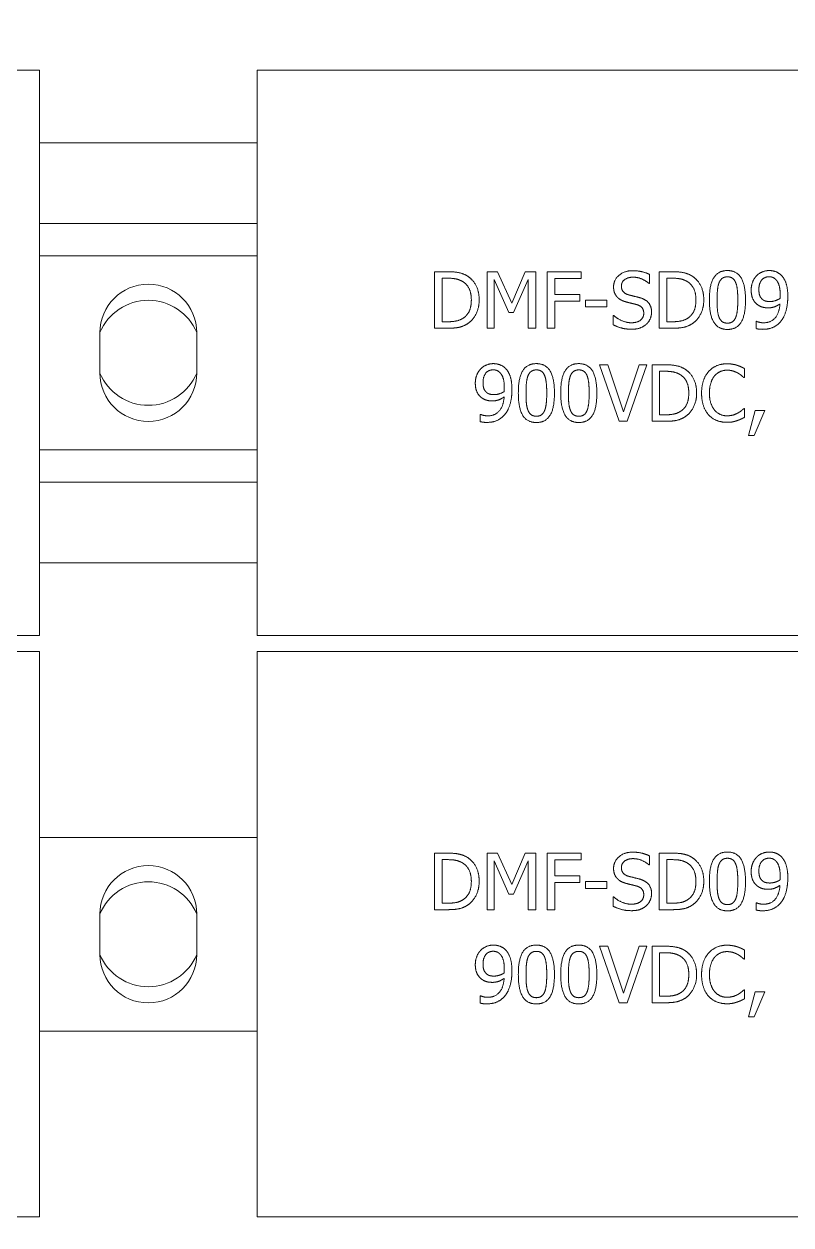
# Model space of a CAD drawing. Header units: millimetres. Extents: x 0 to 8410, y 0 to 5940.
# Drawn here: x 3430.3 to 3477.8, y 3984.4 to 4058.8 of the extents above; entities that cross this region are included whole.
import ezdxf

# ---------------------------------------------------------------- set-up
doc = ezdxf.new("R2010")
doc.units = ezdxf.units.MM
doc.header["$LTSCALE"] = 10
doc.layers.add('가시적인 것(ISO)', color=3, linetype='Continuous', lineweight=5, true_color=0x00ff00)
doc.layers.add('해치(ISO)', color=7, linetype='Continuous', lineweight=5)

msp = doc.modelspace()

# ---------------------------------------------------------------- hatches: boundary and pattern name
at = {"layer": '해치(ISO)'}
h = msp.add_hatch(dxfattribs=at)
h.set_pattern_fill('ANSI31', color=256, scale=254, angle=14.99998, style=0)
h.set_pattern_definition([(60, (0, 0), (-27.4963, 15.87501), [])])
edge = h.paths.add_edge_path()
edge.add_line((3209.291, 3686.734), (3249.291, 3686.734))
edge.add_line((3249.291, 3686.734), (3249.291, 3688.734))
edge.add_ellipse((3246.291, 3688.734), major_axis=(3, 0), ratio=1, start_angle=0, end_angle=90)
edge.add_line((3246.291, 3691.734), (3218.791, 3691.734))
edge.add_ellipse((3218.791, 3696.234), major_axis=(0, -4.5), ratio=1, start_angle=270, end_angle=360, ccw=False)
edge.add_line((3214.291, 3696.234), (3214.291, 3723.734))
edge.add_ellipse((3211.291, 3723.734), major_axis=(3, 0), ratio=1, start_angle=0, end_angle=90)
edge.add_line((3211.291, 3726.734), (3209.291, 3726.734))
edge.add_line((3209.291, 3726.734), (3209.291, 3686.734))
edge = h.paths.add_edge_path()
edge.add_ellipse((4495.191, 3696.234), major_axis=(4.5, 0), ratio=1, start_angle=270, end_angle=360)
edge.add_line((4499.691, 3696.234), (4499.691, 3723.734))
edge.add_ellipse((4502.691, 3723.734), major_axis=(0, 3), ratio=1, start_angle=0, end_angle=90, ccw=False)
edge.add_line((4502.691, 3726.734), (4504.691, 3726.734))
edge.add_line((4504.691, 3726.734), (4504.691, 3686.734))
edge.add_line((4504.691, 3686.734), (4464.691, 3686.734))
edge.add_line((4464.691, 3686.734), (4464.691, 3688.734))
edge.add_ellipse((4467.691, 3688.734), major_axis=(0, 3), ratio=1, start_angle=0, end_angle=90, ccw=False)
edge.add_line((4467.691, 3691.734), (4495.191, 3691.734))
edge = h.paths.add_edge_path()
edge.add_ellipse((3218.791, 4372.634), major_axis=(-4.5, 0), ratio=1, start_angle=270, end_angle=360)
edge.add_line((3214.291, 4372.634), (3214.291, 4345.134))
edge.add_ellipse((3211.291, 4345.134), major_axis=(0, -3), ratio=1, start_angle=0, end_angle=90, ccw=False)
edge.add_line((3211.291, 4342.134), (3209.291, 4342.134))
edge.add_line((3209.291, 4342.134), (3209.291, 4382.134))
edge.add_line((3209.291, 4382.134), (3249.291, 4382.134))
edge.add_line((3249.291, 4382.134), (3249.291, 4380.134))
edge.add_ellipse((3246.291, 4380.134), major_axis=(0, -3), ratio=1, start_angle=0, end_angle=90, ccw=False)
edge.add_line((3246.291, 4377.134), (3218.791, 4377.134))
edge = h.paths.add_edge_path()
edge.add_line((4467.691, 4377.134), (4495.191, 4377.134))
edge.add_ellipse((4495.191, 4372.634), major_axis=(0, 4.5), ratio=1, start_angle=270, end_angle=360, ccw=False)
edge.add_line((4499.691, 4372.634), (4499.691, 4345.134))
edge.add_ellipse((4502.691, 4345.134), major_axis=(-3, 0), ratio=1, start_angle=0, end_angle=90)
edge.add_line((4502.691, 4342.134), (4504.691, 4342.134))
edge.add_line((4504.691, 4342.134), (4504.691, 4382.134))
edge.add_line((4504.691, 4382.134), (4464.691, 4382.134))
edge.add_line((4464.691, 4382.134), (4464.691, 4380.134))
edge.add_ellipse((4467.691, 4380.134), major_axis=(-3, 0), ratio=1, start_angle=0, end_angle=90)

# ---------------------------------------------------------------- linework, layer by layer
at = {"layer": '가시적인 것(ISO)'}
for p, q in [((3431.241, 4055.934), (3373.741, 4055.934)), ((3431.241, 4020.934), (3431.241, 4055.934)), ((3502.241, 4055.934), (3444.741, 4055.934)), ((3444.741, 4055.934), (3444.741, 4020.934)), ((3431.241, 4051.434), (3444.741, 4051.434)), ((3431.241, 4046.434), (3444.741, 4046.434)), ((3431.241, 4044.434), (3444.741, 4044.434)), ((3455.722, 4043.456), (3456.519, 4043.456)), ((3455.722, 4039.956), (3455.722, 4043.456)), ((3456.542, 4043.053), (3456.187, 4043.053)), ((3456.187, 4043.053), (3456.187, 4040.359)), ((3458.987, 4043.456), (3459.622, 4043.456)), ((3458.987, 4039.956), (3458.987, 4043.456)), ((3459.42, 4042.971), (3459.42, 4039.956)), ((3460.325, 4040.92), (3459.42, 4042.971)), ((3459.622, 4043.456), (3460.495, 4041.508)), ((3460.495, 4041.508), (3461.341, 4043.456)), ((3461.522, 4042.971), (3460.609, 4040.92)), ((3461.341, 4043.456), (3461.987, 4043.456)), ((3461.522, 4039.956), (3461.522, 4042.971)), ((3461.987, 4043.456), (3461.987, 4039.956)), ((3462.696, 4043.456), (3464.79, 4043.456)), ((3462.696, 4039.956), (3462.696, 4043.456)), ((3463.162, 4043.042), (3463.162, 4042.055)), ((3464.79, 4043.042), (3463.162, 4043.042)), ((3464.79, 4043.456), (3464.79, 4043.042)), ((3469.024, 4043.292), (3469.024, 4042.736)), ((3469.634, 4043.456), (3470.431, 4043.456)), ((3469.634, 4039.956), (3469.634, 4043.456)), ((3470.454, 4043.053), (3470.099, 4043.053)), ((3470.099, 4043.053), (3470.099, 4040.359)), ((3469.024, 4042.736), (3468.99, 4042.736)), ((3463.162, 4042.055), (3464.722, 4042.055)), ((3463.162, 4041.641), (3463.162, 4039.956)), ((3464.722, 4041.641), (3463.162, 4041.641)), ((3464.722, 4042.055), (3464.722, 4041.641)), ((3465.065, 4041.7), (3466.389, 4041.7)), ((3465.065, 4041.275), (3465.065, 4041.7)), ((3466.389, 4041.7), (3466.389, 4041.275)), ((3460.609, 4040.92), (3460.325, 4040.92)), ((3466.389, 4041.275), (3465.065, 4041.275)), ((3466.781, 4040.75), (3466.815, 4040.75)), ((3466.781, 4040.166), (3466.781, 4040.75)), ((3456.527, 4039.956), (3455.722, 4039.956)), ((3456.187, 4040.359), (3456.542, 4040.359)), ((3459.42, 4039.956), (3458.987, 4039.956)), ((3461.987, 4039.956), (3461.522, 4039.956)), ((3463.162, 4039.956), (3462.696, 4039.956)), ((3470.44, 4039.956), (3469.634, 4039.956)), ((3470.099, 4040.359), (3470.454, 4040.359)), ((3475.633, 4040.387), (3475.655, 4040.387)), ((3475.633, 4039.936), (3475.633, 4040.387)), ((3434.991, 4037.184), (3434.991, 4039.684)), ((3440.991, 4039.684), (3440.991, 4037.184)), ((3465.944, 4037.693), (3466.443, 4037.693)), ((3467.149, 4034.193), (3465.944, 4037.693)), ((3466.443, 4037.693), (3467.413, 4034.786)), ((3467.413, 4034.786), (3468.383, 4037.693)), ((3468.857, 4037.693), (3467.651, 4034.193)), ((3468.383, 4037.693), (3468.857, 4037.693)), ((3469.192, 4037.693), (3469.989, 4037.693)), ((3469.192, 4034.193), (3469.192, 4037.693)), ((3470.011, 4037.291), (3469.657, 4037.291)), ((3469.657, 4037.291), (3469.657, 4034.596)), ((3474.912, 4036.899), (3474.875, 4036.899)), ((3474.912, 4037.461), (3474.912, 4036.899)), ((3458.547, 4034.625), (3458.57, 4034.625)), ((3458.547, 4034.174), (3458.547, 4034.625)), ((3474.878, 4034.988), (3474.912, 4034.988)), ((3474.912, 4034.988), (3474.912, 4034.432)), ((3475.165, 4033.323), (3475.579, 4034.863)), ((3476.166, 4034.863), (3475.508, 4033.323)), ((3475.579, 4034.863), (3476.166, 4034.863)), ((3467.651, 4034.193), (3467.149, 4034.193)), ((3469.997, 4034.193), (3469.192, 4034.193)), ((3469.657, 4034.596), (3470.011, 4034.596)), ((3475.508, 4033.323), (3475.165, 4033.323)), ((3444.741, 4032.434), (3431.241, 4032.434)), ((3444.741, 4030.434), (3431.241, 4030.434)), ((3444.741, 4025.434), (3431.241, 4025.434)), ((3373.741, 4020.934), (3431.241, 4020.934)), ((3444.741, 4020.934), (3502.241, 4020.934)), ((3431.241, 4019.934), (3373.741, 4019.934)), ((3431.241, 3984.934), (3431.241, 4019.934)), ((3502.241, 4019.934), (3444.741, 4019.934)), ((3444.741, 4019.934), (3444.741, 3984.934)), ((3431.241, 4008.434), (3444.741, 4008.434)), ((3455.722, 4007.456), (3456.519, 4007.456)), ((3455.722, 4003.956), (3455.722, 4007.456)), ((3458.987, 4007.456), (3459.622, 4007.456)), ((3458.987, 4003.956), (3458.987, 4007.456)), ((3459.622, 4007.456), (3460.495, 4005.508)), ((3460.495, 4005.508), (3461.341, 4007.456)), ((3461.341, 4007.456), (3461.987, 4007.456)), ((3461.987, 4007.456), (3461.987, 4003.956)), ((3462.696, 4007.456), (3464.79, 4007.456)), ((3462.696, 4003.956), (3462.696, 4007.456)), ((3464.79, 4007.456), (3464.79, 4007.042)), ((3469.024, 4007.292), (3469.024, 4006.736)), ((3469.634, 4007.456), (3470.431, 4007.456)), ((3469.634, 4003.956), (3469.634, 4007.456)), ((3456.542, 4007.053), (3456.187, 4007.053)), ((3456.187, 4007.053), (3456.187, 4004.359)), ((3459.42, 4006.971), (3459.42, 4003.956)), ((3460.325, 4004.92), (3459.42, 4006.971)), ((3461.522, 4006.971), (3460.609, 4004.92)), ((3461.522, 4003.956), (3461.522, 4006.971)), ((3463.162, 4007.042), (3463.162, 4006.055)), ((3464.79, 4007.042), (3463.162, 4007.042)), ((3469.024, 4006.736), (3468.99, 4006.736)), ((3470.454, 4007.053), (3470.099, 4007.053)), ((3470.099, 4007.053), (3470.099, 4004.359)), ((3463.162, 4006.055), (3464.722, 4006.055)), ((3463.162, 4005.641), (3463.162, 4003.956)), ((3464.722, 4005.641), (3463.162, 4005.641)), ((3464.722, 4006.055), (3464.722, 4005.641)), ((3465.065, 4005.7), (3466.389, 4005.7)), ((3465.065, 4005.275), (3465.065, 4005.7)), ((3466.389, 4005.7), (3466.389, 4005.275)), ((3460.609, 4004.92), (3460.325, 4004.92)), ((3466.389, 4005.275), (3465.065, 4005.275)), ((3456.187, 4004.359), (3456.542, 4004.359)), ((3466.781, 4004.75), (3466.815, 4004.75)), ((3466.781, 4004.166), (3466.781, 4004.75)), ((3470.099, 4004.359), (3470.454, 4004.359)), ((3475.633, 4004.387), (3475.655, 4004.387)), ((3475.633, 4003.936), (3475.633, 4004.387)), ((3434.991, 4001.184), (3434.991, 4003.684)), ((3440.991, 4003.684), (3440.991, 4001.184)), ((3456.527, 4003.956), (3455.722, 4003.956)), ((3459.42, 4003.956), (3458.987, 4003.956)), ((3461.987, 4003.956), (3461.522, 4003.956)), ((3463.162, 4003.956), (3462.696, 4003.956)), ((3470.44, 4003.956), (3469.634, 4003.956)), ((3465.944, 4001.693), (3466.443, 4001.693)), ((3467.149, 3998.193), (3465.944, 4001.693)), ((3466.443, 4001.693), (3467.413, 3998.786)), ((3467.413, 3998.786), (3468.383, 4001.693)), ((3468.857, 4001.693), (3467.651, 3998.193)), ((3468.383, 4001.693), (3468.857, 4001.693)), ((3469.192, 4001.693), (3469.989, 4001.693)), ((3469.192, 3998.193), (3469.192, 4001.693)), ((3470.011, 4001.291), (3469.657, 4001.291)), ((3469.657, 4001.291), (3469.657, 3998.596)), ((3474.912, 4001.461), (3474.912, 4000.899)), ((3474.912, 4000.899), (3474.875, 4000.899)), ((3474.878, 3998.988), (3474.912, 3998.988)), ((3474.912, 3998.988), (3474.912, 3998.432)), ((3458.547, 3998.625), (3458.57, 3998.625)), ((3458.547, 3998.174), (3458.547, 3998.625)), ((3467.651, 3998.193), (3467.149, 3998.193)), ((3469.997, 3998.193), (3469.192, 3998.193)), ((3469.657, 3998.596), (3470.011, 3998.596)), ((3475.165, 3997.323), (3475.579, 3998.863)), ((3476.166, 3998.863), (3475.508, 3997.323)), ((3475.579, 3998.863), (3476.166, 3998.863)), ((3475.508, 3997.323), (3475.165, 3997.323)), ((3444.741, 3996.434), (3431.241, 3996.434)), ((3373.741, 3984.934), (3431.241, 3984.934)), ((3444.741, 3984.934), (3502.241, 3984.934))]:
    msp.add_line(p, q, dxfattribs=at)
for centre, radius, start, end in [((3437.991, 4039.684), 3, 0, 180), ((3437.991, 4038.434), 3.25, 22.61986, 157.38014), ((3437.991, 4038.434), 3.25, 202.61986, 337.38014), ((3437.991, 4037.184), 3, 180, 0), ((3437.991, 4003.684), 3, 0, 180), ((3437.991, 4002.434), 3.25, 22.61986, 157.38014), ((3437.991, 4002.434), 3.25, 202.61986, 337.38014), ((3437.991, 4001.184), 3, 180, 0)]:
    msp.add_arc(centre, radius, start, end, dxfattribs=at)
for points in [[(3456.519, 4043.456), (3457.012, 4043.456), (3457.574, 4043.309), (3457.773, 4043.178)], [(3457.466, 4042.843), (3457.279, 4042.954), (3456.856, 4043.053), (3456.542, 4043.053)], [(3457.997, 4041.709), (3457.997, 4042.112), (3457.73, 4042.682), (3457.466, 4042.843)], [(3457.773, 4043.178), (3458.11, 4042.954), (3458.482, 4042.214), (3458.482, 4041.703)], [(3466.806, 4042.517), (3466.806, 4042.943), (3467.47, 4043.518), (3467.983, 4043.518)], [(3468.014, 4043.116), (3467.691, 4043.116), (3467.291, 4042.812), (3467.291, 4042.565)], [(3467.983, 4043.518), (3468.278, 4043.518), (3468.8, 4043.402), (3469.024, 4043.292)], [(3468.99, 4042.736), (3468.823, 4042.889), (3468.301, 4043.116), (3468.014, 4043.116)], [(3470.431, 4043.456), (3470.925, 4043.456), (3471.486, 4043.309), (3471.685, 4043.178)], [(3471.378, 4042.843), (3471.191, 4042.954), (3470.769, 4043.053), (3470.454, 4043.053)], [(3471.909, 4041.709), (3471.909, 4042.112), (3471.642, 4042.682), (3471.378, 4042.843)], [(3471.685, 4043.178), (3472.022, 4042.954), (3472.394, 4042.214), (3472.394, 4041.703)], [(3472.74, 4041.703), (3472.74, 4042.651), (3473.287, 4043.527), (3473.86, 4043.527)], [(3473.86, 4043.138), (3473.664, 4043.138), (3473.412, 4042.954), (3473.338, 4042.77)], [(3473.86, 4043.527), (3474.436, 4043.527), (3474.978, 4042.619), (3474.978, 4041.706)], [(3474.373, 4042.775), (3474.303, 4042.954), (3474.056, 4043.138), (3473.86, 4043.138)], [(3475.329, 4042.319), (3475.329, 4042.588), (3475.505, 4043.036), (3475.658, 4043.198)], [(3475.658, 4043.198), (3475.803, 4043.354), (3476.226, 4043.527), (3476.441, 4043.527)], [(3476.438, 4043.144), (3476.149, 4043.144), (3475.806, 4042.73), (3475.806, 4042.339)], [(3476.878, 4042.946), (3476.776, 4043.059), (3476.563, 4043.144), (3476.438, 4043.144)], [(3476.441, 4043.527), (3476.682, 4043.527), (3477.074, 4043.365), (3477.218, 4043.212)], [(3477.125, 4042.021), (3477.125, 4042.375), (3476.994, 4042.824), (3476.878, 4042.946)], [(3477.218, 4043.212), (3477.4, 4043.019), (3477.598, 4042.395), (3477.598, 4041.916)], [(3467.033, 4041.885), (3466.925, 4042.001), (3466.806, 4042.313), (3466.806, 4042.517)], [(3467.291, 4042.565), (3467.291, 4042.344), (3467.527, 4042.08), (3467.748, 4042.021)], [(3473.338, 4042.77), (3473.267, 4042.591), (3473.216, 4042.046), (3473.216, 4041.703)], [(3474.501, 4041.706), (3474.501, 4042.066), (3474.444, 4042.597), (3474.373, 4042.775)], [(3475.709, 4041.425), (3475.522, 4041.57), (3475.329, 4042.01), (3475.329, 4042.319)], [(3475.806, 4042.339), (3475.806, 4042.117), (3475.919, 4041.831), (3476.044, 4041.729)], [(3457.509, 4040.591), (3457.753, 4040.756), (3457.997, 4041.3), (3457.997, 4041.709)], [(3458.482, 4041.703), (3458.482, 4041.224), (3458.093, 4040.452), (3457.767, 4040.237)], [(3467.612, 4041.576), (3467.43, 4041.624), (3467.144, 4041.768), (3467.033, 4041.885)], [(3468.244, 4041.417), (3468.083, 4041.462), (3467.813, 4041.525), (3467.612, 4041.576)], [(3467.748, 4042.021), (3467.895, 4041.981), (3468.324, 4041.879), (3468.465, 4041.837)], [(3468.675, 4040.881), (3468.675, 4041.091), (3468.468, 4041.352), (3468.244, 4041.417)], [(3468.465, 4041.837), (3468.826, 4041.726), (3469.16, 4041.281), (3469.16, 4040.954)], [(3471.421, 4040.591), (3471.665, 4040.756), (3471.909, 4041.3), (3471.909, 4041.709)], [(3472.394, 4041.703), (3472.394, 4041.224), (3472.005, 4040.452), (3471.679, 4040.237)], [(3473.86, 4039.882), (3473.281, 4039.882), (3472.74, 4040.781), (3472.74, 4041.703)], [(3473.216, 4041.703), (3473.216, 4041.335), (3473.262, 4040.841), (3473.335, 4040.648)], [(3474.978, 4041.706), (3474.978, 4040.764), (3474.43, 4039.882), (3473.86, 4039.882)], [(3474.376, 4040.64), (3474.444, 4040.813), (3474.501, 4041.346), (3474.501, 4041.706)], [(3476.384, 4041.218), (3476.192, 4041.218), (3475.871, 4041.303), (3475.709, 4041.425)], [(3476.044, 4041.729), (3476.135, 4041.655), (3476.359, 4041.607), (3476.489, 4041.607)], [(3476.092, 4040.294), (3476.552, 4040.294), (3477.076, 4040.901), (3477.113, 4041.462)], [(3477.113, 4041.462), (3476.926, 4041.335), (3476.586, 4041.218), (3476.384, 4041.218)], [(3476.489, 4041.607), (3476.64, 4041.607), (3476.986, 4041.712), (3477.116, 4041.8)], [(3477.116, 4041.8), (3477.119, 4041.834), (3477.125, 4041.95), (3477.125, 4042.021)], [(3477.598, 4041.916), (3477.598, 4041.482), (3477.403, 4040.705), (3477.213, 4040.447)], [(3456.542, 4040.359), (3456.851, 4040.359), (3457.319, 4040.458), (3457.509, 4040.591)], [(3466.815, 4040.75), (3467.044, 4040.535), (3467.626, 4040.296), (3467.895, 4040.296)], [(3467.895, 4040.296), (3468.281, 4040.296), (3468.675, 4040.617), (3468.675, 4040.881)], [(3469.16, 4040.954), (3469.16, 4040.747), (3468.993, 4040.35), (3468.843, 4040.211)], [(3470.454, 4040.359), (3470.763, 4040.359), (3471.231, 4040.458), (3471.421, 4040.591)], [(3473.335, 4040.648), (3473.403, 4040.467), (3473.656, 4040.271), (3473.86, 4040.271)], [(3473.86, 4040.271), (3474.053, 4040.271), (3474.305, 4040.455), (3474.376, 4040.64)], [(3457.767, 4040.237), (3457.5, 4040.07), (3456.953, 4039.956), (3456.527, 4039.956)], [(3467.929, 4039.894), (3467.549, 4039.894), (3467.016, 4040.053), (3466.781, 4040.166)], [(3468.843, 4040.211), (3468.675, 4040.058), (3468.25, 4039.894), (3467.929, 4039.894)], [(3471.679, 4040.237), (3471.412, 4040.07), (3470.865, 4039.956), (3470.44, 4039.956)], [(3476.03, 4039.888), (3475.936, 4039.888), (3475.724, 4039.908), (3475.633, 4039.936)], [(3475.655, 4040.387), (3475.715, 4040.353), (3475.965, 4040.294), (3476.092, 4040.294)], [(3477.213, 4040.447), (3477.011, 4040.174), (3476.444, 4039.888), (3476.03, 4039.888)], [(3458.572, 4037.435), (3458.717, 4037.591), (3459.14, 4037.764), (3459.355, 4037.764)], [(3459.355, 4037.764), (3459.596, 4037.764), (3459.988, 4037.603), (3460.132, 4037.45)], [(3460.907, 4035.941), (3460.907, 4036.888), (3461.454, 4037.764), (3462.027, 4037.764)], [(3462.027, 4037.764), (3462.603, 4037.764), (3463.145, 4036.857), (3463.145, 4035.943)], [(3463.533, 4035.941), (3463.533, 4036.888), (3464.081, 4037.764), (3464.653, 4037.764)], [(3464.653, 4037.764), (3465.229, 4037.764), (3465.771, 4036.857), (3465.771, 4035.943)], [(3469.989, 4037.693), (3470.482, 4037.693), (3471.044, 4037.546), (3471.242, 4037.415)], [(3472.694, 4037.274), (3472.904, 4037.509), (3473.477, 4037.756), (3473.832, 4037.756)], [(3473.832, 4037.756), (3474.008, 4037.756), (3474.317, 4037.705), (3474.447, 4037.665)], [(3474.447, 4037.665), (3474.561, 4037.628), (3474.796, 4037.523), (3474.912, 4037.461)], [(3458.243, 4036.556), (3458.243, 4036.826), (3458.419, 4037.274), (3458.572, 4037.435)], [(3459.352, 4037.381), (3459.063, 4037.381), (3458.72, 4036.967), (3458.72, 4036.576)], [(3459.792, 4037.183), (3459.69, 4037.296), (3459.477, 4037.381), (3459.352, 4037.381)], [(3460.039, 4036.258), (3460.039, 4036.613), (3459.908, 4037.061), (3459.792, 4037.183)], [(3460.132, 4037.45), (3460.314, 4037.257), (3460.512, 4036.633), (3460.512, 4036.153)], [(3461.505, 4037.007), (3461.434, 4036.828), (3461.383, 4036.284), (3461.383, 4035.941)], [(3462.027, 4037.376), (3461.831, 4037.376), (3461.579, 4037.191), (3461.505, 4037.007)], [(3462.54, 4037.013), (3462.469, 4037.191), (3462.223, 4037.376), (3462.027, 4037.376)], [(3462.668, 4035.943), (3462.668, 4036.304), (3462.611, 4036.834), (3462.54, 4037.013)], [(3464.132, 4037.007), (3464.061, 4036.828), (3464.01, 4036.284), (3464.01, 4035.941)], [(3464.653, 4037.376), (3464.458, 4037.376), (3464.205, 4037.191), (3464.132, 4037.007)], [(3465.167, 4037.013), (3465.096, 4037.191), (3464.849, 4037.376), (3464.653, 4037.376)], [(3465.294, 4035.943), (3465.294, 4036.304), (3465.238, 4036.834), (3465.167, 4037.013)], [(3470.936, 4037.081), (3470.749, 4037.191), (3470.326, 4037.291), (3470.011, 4037.291)], [(3471.466, 4035.946), (3471.466, 4036.349), (3471.2, 4036.919), (3470.936, 4037.081)], [(3471.242, 4037.415), (3471.58, 4037.191), (3471.951, 4036.451), (3471.951, 4035.941)], [(3472.258, 4035.941), (3472.258, 4036.38), (3472.482, 4037.033), (3472.694, 4037.274)], [(3473.055, 4036.999), (3472.907, 4036.82), (3472.743, 4036.278), (3472.743, 4035.941)], [(3473.829, 4037.359), (3473.605, 4037.359), (3473.205, 4037.174), (3473.055, 4036.999)], [(3474.481, 4037.191), (3474.348, 4037.265), (3474.033, 4037.359), (3473.829, 4037.359)], [(3474.875, 4036.899), (3474.813, 4036.956), (3474.62, 4037.115), (3474.481, 4037.191)], [(3458.623, 4035.663), (3458.436, 4035.807), (3458.243, 4036.247), (3458.243, 4036.556)], [(3458.72, 4036.576), (3458.72, 4036.355), (3458.833, 4036.068), (3458.958, 4035.966)], [(3460.03, 4036.037), (3460.033, 4036.071), (3460.039, 4036.187), (3460.039, 4036.258)], [(3460.512, 4036.153), (3460.512, 4035.719), (3460.317, 4034.942), (3460.127, 4034.684)], [(3459.299, 4035.456), (3459.106, 4035.456), (3458.785, 4035.541), (3458.623, 4035.663)], [(3458.958, 4035.966), (3459.049, 4035.892), (3459.273, 4035.844), (3459.403, 4035.844)], [(3459.006, 4034.531), (3459.466, 4034.531), (3459.991, 4035.138), (3460.027, 4035.7)], [(3460.027, 4035.7), (3459.84, 4035.572), (3459.5, 4035.456), (3459.299, 4035.456)], [(3459.403, 4035.844), (3459.554, 4035.844), (3459.9, 4035.949), (3460.03, 4036.037)], [(3462.027, 4034.12), (3461.448, 4034.12), (3460.907, 4035.019), (3460.907, 4035.941)], [(3461.383, 4035.941), (3461.383, 4035.572), (3461.429, 4035.078), (3461.502, 4034.885)], [(3463.145, 4035.943), (3463.145, 4035.002), (3462.597, 4034.12), (3462.027, 4034.12)], [(3462.543, 4034.877), (3462.611, 4035.05), (3462.668, 4035.583), (3462.668, 4035.943)], [(3464.653, 4034.12), (3464.075, 4034.12), (3463.533, 4035.019), (3463.533, 4035.941)], [(3464.01, 4035.941), (3464.01, 4035.572), (3464.055, 4035.078), (3464.129, 4034.885)], [(3465.771, 4035.943), (3465.771, 4035.002), (3465.224, 4034.12), (3464.653, 4034.12)], [(3465.17, 4034.877), (3465.238, 4035.05), (3465.294, 4035.583), (3465.294, 4035.943)], [(3470.978, 4034.829), (3471.222, 4034.993), (3471.466, 4035.538), (3471.466, 4035.946)], [(3471.951, 4035.941), (3471.951, 4035.461), (3471.563, 4034.69), (3471.237, 4034.474)], [(3472.697, 4034.591), (3472.487, 4034.817), (3472.258, 4035.498), (3472.258, 4035.941)], [(3472.743, 4035.941), (3472.743, 4035.58), (3472.916, 4035.061), (3473.066, 4034.883)], [(3458.57, 4034.625), (3458.629, 4034.591), (3458.879, 4034.531), (3459.006, 4034.531)], [(3460.127, 4034.684), (3459.925, 4034.412), (3459.358, 4034.125), (3458.944, 4034.125)], [(3461.502, 4034.885), (3461.57, 4034.704), (3461.823, 4034.508), (3462.027, 4034.508)], [(3462.027, 4034.508), (3462.22, 4034.508), (3462.472, 4034.693), (3462.543, 4034.877)], [(3464.129, 4034.885), (3464.197, 4034.704), (3464.449, 4034.508), (3464.653, 4034.508)], [(3464.653, 4034.508), (3464.846, 4034.508), (3465.099, 4034.693), (3465.17, 4034.877)], [(3470.011, 4034.596), (3470.32, 4034.596), (3470.788, 4034.695), (3470.978, 4034.829)], [(3473.066, 4034.883), (3473.213, 4034.71), (3473.608, 4034.534), (3473.829, 4034.534)], [(3473.829, 4034.534), (3474.03, 4034.534), (3474.373, 4034.633), (3474.507, 4034.707)], [(3474.507, 4034.707), (3474.634, 4034.781), (3474.824, 4034.934), (3474.878, 4034.988)], [(3458.944, 4034.125), (3458.85, 4034.125), (3458.638, 4034.145), (3458.547, 4034.174)], [(3471.237, 4034.474), (3470.97, 4034.307), (3470.422, 4034.193), (3469.997, 4034.193)], [(3473.823, 4034.131), (3473.483, 4034.131), (3472.907, 4034.361), (3472.697, 4034.591)], [(3474.447, 4034.233), (3474.294, 4034.182), (3474.033, 4034.131), (3473.823, 4034.131)], [(3474.912, 4034.432), (3474.796, 4034.378), (3474.592, 4034.279), (3474.447, 4034.233)], [(3456.519, 4007.456), (3457.012, 4007.456), (3457.574, 4007.309), (3457.773, 4007.178)], [(3457.773, 4007.178), (3458.11, 4006.954), (3458.482, 4006.214), (3458.482, 4005.703)], [(3466.806, 4006.517), (3466.806, 4006.943), (3467.47, 4007.518), (3467.983, 4007.518)], [(3468.014, 4007.116), (3467.691, 4007.116), (3467.291, 4006.812), (3467.291, 4006.565)], [(3467.983, 4007.518), (3468.278, 4007.518), (3468.8, 4007.402), (3469.024, 4007.292)], [(3468.99, 4006.736), (3468.823, 4006.889), (3468.301, 4007.116), (3468.014, 4007.116)], [(3470.431, 4007.456), (3470.925, 4007.456), (3471.486, 4007.309), (3471.685, 4007.178)], [(3471.685, 4007.178), (3472.022, 4006.954), (3472.394, 4006.214), (3472.394, 4005.703)], [(3472.74, 4005.703), (3472.74, 4006.651), (3473.287, 4007.527), (3473.86, 4007.527)], [(3473.86, 4007.138), (3473.664, 4007.138), (3473.412, 4006.954), (3473.338, 4006.77)], [(3473.86, 4007.527), (3474.436, 4007.527), (3474.978, 4006.619), (3474.978, 4005.706)], [(3474.373, 4006.775), (3474.303, 4006.954), (3474.056, 4007.138), (3473.86, 4007.138)], [(3475.329, 4006.319), (3475.329, 4006.588), (3475.505, 4007.036), (3475.658, 4007.198)], [(3475.658, 4007.198), (3475.803, 4007.354), (3476.226, 4007.527), (3476.441, 4007.527)], [(3476.438, 4007.144), (3476.149, 4007.144), (3475.806, 4006.73), (3475.806, 4006.339)], [(3476.878, 4006.946), (3476.776, 4007.059), (3476.563, 4007.144), (3476.438, 4007.144)], [(3476.441, 4007.527), (3476.682, 4007.527), (3477.074, 4007.365), (3477.218, 4007.212)], [(3477.218, 4007.212), (3477.4, 4007.019), (3477.598, 4006.395), (3477.598, 4005.916)], [(3457.466, 4006.843), (3457.279, 4006.954), (3456.856, 4007.053), (3456.542, 4007.053)], [(3457.997, 4005.709), (3457.997, 4006.112), (3457.73, 4006.682), (3457.466, 4006.843)], [(3467.033, 4005.885), (3466.925, 4006.001), (3466.806, 4006.313), (3466.806, 4006.517)], [(3467.291, 4006.565), (3467.291, 4006.344), (3467.527, 4006.08), (3467.748, 4006.021)], [(3471.378, 4006.843), (3471.191, 4006.954), (3470.769, 4007.053), (3470.454, 4007.053)], [(3471.909, 4005.709), (3471.909, 4006.112), (3471.642, 4006.682), (3471.378, 4006.843)], [(3473.338, 4006.77), (3473.267, 4006.591), (3473.216, 4006.046), (3473.216, 4005.703)], [(3474.501, 4005.706), (3474.501, 4006.066), (3474.444, 4006.597), (3474.373, 4006.775)], [(3477.125, 4006.021), (3477.125, 4006.375), (3476.994, 4006.824), (3476.878, 4006.946)], [(3457.509, 4004.591), (3457.753, 4004.756), (3457.997, 4005.3), (3457.997, 4005.709)], [(3458.482, 4005.703), (3458.482, 4005.224), (3458.093, 4004.452), (3457.767, 4004.237)], [(3467.612, 4005.576), (3467.43, 4005.624), (3467.144, 4005.768), (3467.033, 4005.885)], [(3467.748, 4006.021), (3467.895, 4005.981), (3468.324, 4005.879), (3468.465, 4005.837)], [(3468.465, 4005.837), (3468.826, 4005.726), (3469.16, 4005.281), (3469.16, 4004.954)], [(3471.421, 4004.591), (3471.665, 4004.756), (3471.909, 4005.3), (3471.909, 4005.709)], [(3472.394, 4005.703), (3472.394, 4005.224), (3472.005, 4004.452), (3471.679, 4004.237)], [(3473.86, 4003.882), (3473.281, 4003.882), (3472.74, 4004.781), (3472.74, 4005.703)], [(3473.216, 4005.703), (3473.216, 4005.335), (3473.262, 4004.841), (3473.335, 4004.648)], [(3474.978, 4005.706), (3474.978, 4004.764), (3474.43, 4003.882), (3473.86, 4003.882)], [(3474.376, 4004.64), (3474.444, 4004.813), (3474.501, 4005.346), (3474.501, 4005.706)], [(3475.709, 4005.425), (3475.522, 4005.57), (3475.329, 4006.01), (3475.329, 4006.319)], [(3475.806, 4006.339), (3475.806, 4006.117), (3475.919, 4005.831), (3476.044, 4005.729)], [(3476.044, 4005.729), (3476.135, 4005.655), (3476.359, 4005.607), (3476.489, 4005.607)], [(3476.489, 4005.607), (3476.64, 4005.607), (3476.986, 4005.712), (3477.116, 4005.8)], [(3477.116, 4005.8), (3477.119, 4005.834), (3477.125, 4005.95), (3477.125, 4006.021)], [(3477.598, 4005.916), (3477.598, 4005.482), (3477.403, 4004.705), (3477.213, 4004.447)], [(3468.244, 4005.417), (3468.083, 4005.462), (3467.813, 4005.525), (3467.612, 4005.576)], [(3467.895, 4004.296), (3468.281, 4004.296), (3468.675, 4004.617), (3468.675, 4004.881)], [(3468.675, 4004.881), (3468.675, 4005.091), (3468.468, 4005.352), (3468.244, 4005.417)], [(3469.16, 4004.954), (3469.16, 4004.747), (3468.993, 4004.35), (3468.843, 4004.211)], [(3476.384, 4005.218), (3476.192, 4005.218), (3475.871, 4005.303), (3475.709, 4005.425)], [(3476.092, 4004.294), (3476.552, 4004.294), (3477.076, 4004.901), (3477.113, 4005.462)], [(3477.113, 4005.462), (3476.926, 4005.335), (3476.586, 4005.218), (3476.384, 4005.218)], [(3457.767, 4004.237), (3457.5, 4004.07), (3456.953, 4003.956), (3456.527, 4003.956)], [(3456.542, 4004.359), (3456.851, 4004.359), (3457.319, 4004.458), (3457.509, 4004.591)], [(3467.929, 4003.894), (3467.549, 4003.894), (3467.016, 4004.053), (3466.781, 4004.166)], [(3466.815, 4004.75), (3467.044, 4004.535), (3467.626, 4004.296), (3467.895, 4004.296)], [(3468.843, 4004.211), (3468.675, 4004.058), (3468.25, 4003.894), (3467.929, 4003.894)], [(3471.679, 4004.237), (3471.412, 4004.07), (3470.865, 4003.956), (3470.44, 4003.956)], [(3470.454, 4004.359), (3470.763, 4004.359), (3471.231, 4004.458), (3471.421, 4004.591)], [(3473.335, 4004.648), (3473.403, 4004.467), (3473.656, 4004.271), (3473.86, 4004.271)], [(3473.86, 4004.271), (3474.053, 4004.271), (3474.305, 4004.455), (3474.376, 4004.64)], [(3475.655, 4004.387), (3475.715, 4004.353), (3475.965, 4004.294), (3476.092, 4004.294)], [(3477.213, 4004.447), (3477.011, 4004.174), (3476.444, 4003.888), (3476.03, 4003.888)], [(3476.03, 4003.888), (3475.936, 4003.888), (3475.724, 4003.908), (3475.633, 4003.936)], [(3458.243, 4000.556), (3458.243, 4000.826), (3458.419, 4001.274), (3458.572, 4001.435)], [(3458.572, 4001.435), (3458.717, 4001.591), (3459.14, 4001.764), (3459.355, 4001.764)], [(3459.352, 4001.381), (3459.063, 4001.381), (3458.72, 4000.967), (3458.72, 4000.576)], [(3459.792, 4001.183), (3459.69, 4001.296), (3459.477, 4001.381), (3459.352, 4001.381)], [(3459.355, 4001.764), (3459.596, 4001.764), (3459.988, 4001.603), (3460.132, 4001.45)], [(3460.039, 4000.258), (3460.039, 4000.613), (3459.908, 4001.061), (3459.792, 4001.183)], [(3460.132, 4001.45), (3460.314, 4001.257), (3460.512, 4000.633), (3460.512, 4000.153)], [(3460.907, 3999.941), (3460.907, 4000.888), (3461.454, 4001.764), (3462.027, 4001.764)], [(3462.027, 4001.376), (3461.831, 4001.376), (3461.579, 4001.191), (3461.505, 4001.007)], [(3462.027, 4001.764), (3462.603, 4001.764), (3463.145, 4000.857), (3463.145, 3999.943)], [(3462.54, 4001.013), (3462.469, 4001.191), (3462.223, 4001.376), (3462.027, 4001.376)], [(3463.533, 3999.941), (3463.533, 4000.888), (3464.081, 4001.764), (3464.653, 4001.764)], [(3464.653, 4001.376), (3464.458, 4001.376), (3464.205, 4001.191), (3464.132, 4001.007)], [(3464.653, 4001.764), (3465.229, 4001.764), (3465.771, 4000.857), (3465.771, 3999.943)], [(3465.167, 4001.013), (3465.096, 4001.191), (3464.849, 4001.376), (3464.653, 4001.376)], [(3469.989, 4001.693), (3470.482, 4001.693), (3471.044, 4001.546), (3471.242, 4001.415)], [(3470.936, 4001.081), (3470.749, 4001.191), (3470.326, 4001.291), (3470.011, 4001.291)], [(3471.242, 4001.415), (3471.58, 4001.191), (3471.951, 4000.451), (3471.951, 3999.941)], [(3472.258, 3999.941), (3472.258, 4000.38), (3472.482, 4001.033), (3472.694, 4001.274)], [(3472.694, 4001.274), (3472.904, 4001.509), (3473.477, 4001.756), (3473.832, 4001.756)], [(3473.829, 4001.359), (3473.605, 4001.359), (3473.205, 4001.174), (3473.055, 4000.999)], [(3474.481, 4001.191), (3474.348, 4001.265), (3474.033, 4001.359), (3473.829, 4001.359)], [(3473.832, 4001.756), (3474.008, 4001.756), (3474.317, 4001.705), (3474.447, 4001.665)], [(3474.447, 4001.665), (3474.561, 4001.628), (3474.796, 4001.523), (3474.912, 4001.461)], [(3474.875, 4000.899), (3474.813, 4000.956), (3474.62, 4001.115), (3474.481, 4001.191)], [(3458.623, 3999.663), (3458.436, 3999.807), (3458.243, 4000.247), (3458.243, 4000.556)], [(3458.72, 4000.576), (3458.72, 4000.355), (3458.833, 4000.068), (3458.958, 3999.966)], [(3461.505, 4001.007), (3461.434, 4000.828), (3461.383, 4000.284), (3461.383, 3999.941)], [(3462.668, 3999.943), (3462.668, 4000.304), (3462.611, 4000.834), (3462.54, 4001.013)], [(3464.132, 4001.007), (3464.061, 4000.828), (3464.01, 4000.284), (3464.01, 3999.941)], [(3465.294, 3999.943), (3465.294, 4000.304), (3465.238, 4000.834), (3465.167, 4001.013)], [(3471.466, 3999.946), (3471.466, 4000.349), (3471.2, 4000.919), (3470.936, 4001.081)], [(3473.055, 4000.999), (3472.907, 4000.82), (3472.743, 4000.278), (3472.743, 3999.941)], [(3458.958, 3999.966), (3459.049, 3999.892), (3459.273, 3999.844), (3459.403, 3999.844)], [(3459.006, 3998.531), (3459.466, 3998.531), (3459.991, 3999.138), (3460.027, 3999.7)], [(3460.027, 3999.7), (3459.84, 3999.572), (3459.5, 3999.456), (3459.299, 3999.456)], [(3459.403, 3999.844), (3459.554, 3999.844), (3459.9, 3999.949), (3460.03, 4000.037)], [(3460.03, 4000.037), (3460.033, 4000.071), (3460.039, 4000.187), (3460.039, 4000.258)], [(3460.512, 4000.153), (3460.512, 3999.719), (3460.317, 3998.942), (3460.127, 3998.684)], [(3462.027, 3998.12), (3461.448, 3998.12), (3460.907, 3999.019), (3460.907, 3999.941)], [(3461.383, 3999.941), (3461.383, 3999.572), (3461.429, 3999.078), (3461.502, 3998.885)], [(3463.145, 3999.943), (3463.145, 3999.002), (3462.597, 3998.12), (3462.027, 3998.12)], [(3462.543, 3998.877), (3462.611, 3999.05), (3462.668, 3999.583), (3462.668, 3999.943)], [(3464.653, 3998.12), (3464.075, 3998.12), (3463.533, 3999.019), (3463.533, 3999.941)], [(3464.01, 3999.941), (3464.01, 3999.572), (3464.055, 3999.078), (3464.129, 3998.885)], [(3465.771, 3999.943), (3465.771, 3999.002), (3465.224, 3998.12), (3464.653, 3998.12)], [(3465.17, 3998.877), (3465.238, 3999.05), (3465.294, 3999.583), (3465.294, 3999.943)], [(3470.978, 3998.829), (3471.222, 3998.993), (3471.466, 3999.538), (3471.466, 3999.946)], [(3471.951, 3999.941), (3471.951, 3999.461), (3471.563, 3998.69), (3471.237, 3998.474)], [(3472.697, 3998.591), (3472.487, 3998.817), (3472.258, 3999.498), (3472.258, 3999.941)], [(3472.743, 3999.941), (3472.743, 3999.58), (3472.916, 3999.061), (3473.066, 3998.883)], [(3459.299, 3999.456), (3459.106, 3999.456), (3458.785, 3999.541), (3458.623, 3999.663)], [(3474.507, 3998.707), (3474.634, 3998.781), (3474.824, 3998.934), (3474.878, 3998.988)], [(3458.57, 3998.625), (3458.629, 3998.591), (3458.879, 3998.531), (3459.006, 3998.531)], [(3460.127, 3998.684), (3459.925, 3998.412), (3459.358, 3998.125), (3458.944, 3998.125)], [(3461.502, 3998.885), (3461.57, 3998.704), (3461.823, 3998.508), (3462.027, 3998.508)], [(3462.027, 3998.508), (3462.22, 3998.508), (3462.472, 3998.693), (3462.543, 3998.877)], [(3464.129, 3998.885), (3464.197, 3998.704), (3464.449, 3998.508), (3464.653, 3998.508)], [(3464.653, 3998.508), (3464.846, 3998.508), (3465.099, 3998.693), (3465.17, 3998.877)], [(3471.237, 3998.474), (3470.97, 3998.307), (3470.422, 3998.193), (3469.997, 3998.193)], [(3470.011, 3998.596), (3470.32, 3998.596), (3470.788, 3998.695), (3470.978, 3998.829)], [(3473.823, 3998.131), (3473.483, 3998.131), (3472.907, 3998.361), (3472.697, 3998.591)], [(3473.066, 3998.883), (3473.213, 3998.71), (3473.608, 3998.534), (3473.829, 3998.534)], [(3474.447, 3998.233), (3474.294, 3998.182), (3474.033, 3998.131), (3473.823, 3998.131)], [(3473.829, 3998.534), (3474.03, 3998.534), (3474.373, 3998.633), (3474.507, 3998.707)], [(3474.912, 3998.432), (3474.796, 3998.378), (3474.592, 3998.279), (3474.447, 3998.233)], [(3458.944, 3998.125), (3458.85, 3998.125), (3458.638, 3998.145), (3458.547, 3998.174)]]:
    msp.add_open_spline(points, degree=2, dxfattribs=at)

doc.saveas('drawing.dxf')
